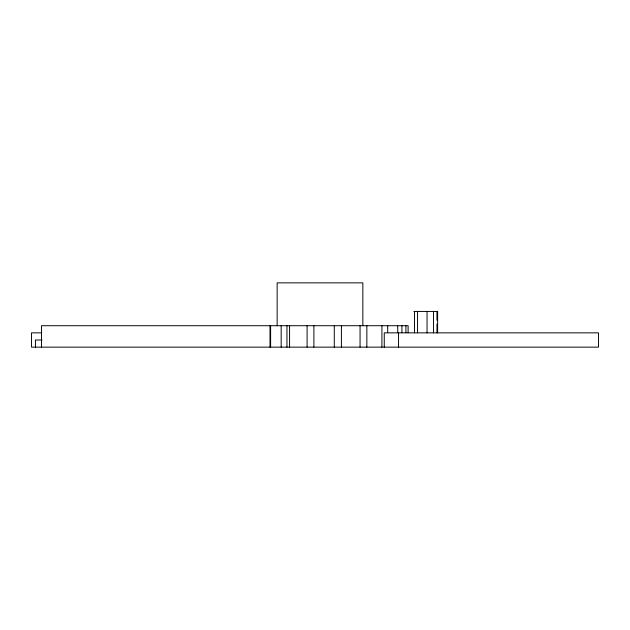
<?xml version="1.0" encoding="UTF-8"?>
<svg xmlns="http://www.w3.org/2000/svg" width="630" height="630" viewBox="0 0 630 630"><rect width="100%" height="100%" fill="white"/><g stroke="black" fill="none" stroke-linecap="round" stroke-linejoin="round"><path stroke-width="0.94" d="M413.871 311.433L437.63 311.433L437.63 332.853M41.761 332.853L31.5 332.853L31.531 347.138L598.5 347.138L598.5 332.853L384.261 332.853L384.261 347.138M42.076 339.995L35.438 339.995L35.445 347.138M436.968 311.433L436.968 320.197M436.968 324.088L436.968 332.853M433.511 311.433L433.511 332.853M427.045 311.433L427.045 332.853M417.548 311.433L417.548 332.853M414.532 311.433L414.532 332.853M408.114 332.53L408.114 325.71L41.486 325.71L41.486 347.138M405.909 325.71L405.909 332.53M401.916 325.71L401.916 332.53M398.546 332.853L398.546 347.138M397.719 325.71L397.719 332.53M387.694 325.71L387.694 332.53M381.914 325.71L381.914 347.138M366.849 325.71L366.849 347.138M362.841 325.71L362.841 282.862L277.145 282.862L277.145 325.71M360.061 325.71L360.061 347.138M341.413 325.71L341.413 347.138M334.278 325.71L334.278 347.138M313.89 325.71L313.89 347.138M307.093 325.71L307.093 347.138M289.572 325.71L289.572 347.138M286.957 325.71L286.957 347.138M281.177 325.71L281.177 347.138M270.616 325.71L270.616 347.138M270.002 325.71L270.002 347.138"/></g></svg>
